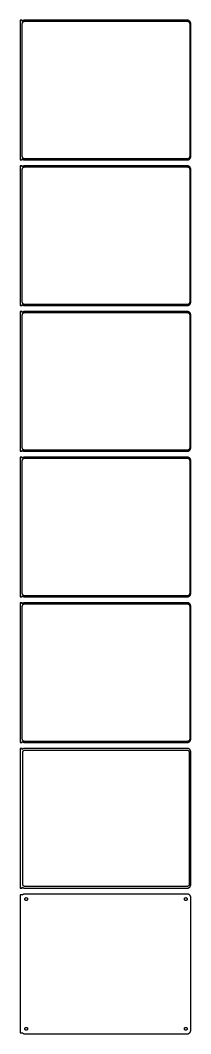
# Model space of a CAD drawing. Header units: metres. Extents: x -129 to 128, y 3180 to 6456.
# Drawn here: x -129 to 128, y 3180 to 4704 of the extents above; entities that cross this region are included whole.
import ezdxf

# ---------------------------------------------------------------- set-up
doc = ezdxf.new("R2010")
doc.units = ezdxf.units.M

msp = doc.modelspace()

# ---------------------------------------------------------------- linework, layer by layer
for p, q in [((-126, 4703.99), (-129, 4703.99)), ((-129, 4703.99), (-129, 4494.01)), ((-126, 4702.56), (-126, 4703.99)), ((-125.687, 4702.85), (-126, 4702.56)), ((-126, 4698.5), (-125.968, 4699)), ((-126, 4499.5), (-126, 4698.5)), ((-125.968, 4699), (-125.874, 4699.49)), ((-125.874, 4699.49), (-125.719, 4699.97)), ((-125.719, 4699.97), (-125.505, 4700.43)), ((-125.179, 4703.22), (-125.687, 4702.85)), ((-125.505, 4700.43), (-125.236, 4700.85)), ((-125.236, 4700.85), (-124.916, 4701.24)), ((-124.629, 4703.52), (-125.179, 4703.22)), ((-124.916, 4701.24), (-124.55, 4701.58)), ((-124.045, 4703.76), (-124.629, 4703.52)), ((-124.55, 4701.58), (-124.143, 4701.88)), ((-124.143, 4701.88), (-123.703, 4702.12)), ((-123.437, 4703.91), (-124.045, 4703.76)), ((-123.703, 4702.12), (-123.236, 4702.3)), ((-122.814, 4703.99), (-123.437, 4703.91)), ((-123.236, 4702.3), (-122.75, 4702.43)), ((122.814, 4703.99), (-122.814, 4703.99)), ((-122.75, 4702.43), (-122.251, 4702.49)), ((-122.251, 4702.49), (122.251, 4702.49)), ((122.251, 4702.49), (122.75, 4702.43)), ((122.75, 4702.43), (123.236, 4702.3)), ((123.437, 4703.91), (122.814, 4703.99)), ((123.236, 4702.3), (123.703, 4702.12)), ((124.045, 4703.76), (123.437, 4703.91)), ((123.703, 4702.12), (124.143, 4701.88)), ((124.629, 4703.52), (124.045, 4703.76)), ((124.143, 4701.88), (124.55, 4701.58)), ((124.55, 4701.58), (124.916, 4701.24)), ((125.179, 4703.22), (124.629, 4703.52)), ((124.916, 4701.24), (125.236, 4700.85)), ((125.687, 4702.85), (125.179, 4703.22)), ((125.236, 4700.85), (125.505, 4700.43)), ((125.505, 4700.43), (125.719, 4699.97)), ((126.145, 4702.42), (125.687, 4702.85)), ((125.719, 4699.97), (125.874, 4699.49)), ((125.874, 4699.49), (125.968, 4699)), ((125.968, 4699), (126, 4698.5)), ((126, 4698.5), (126, 4499.5)), ((126.545, 4701.94), (126.145, 4702.42)), ((126.882, 4701.41), (126.545, 4701.94)), ((127.149, 4700.84), (126.882, 4701.41)), ((127.343, 4700.24), (127.149, 4700.84)), ((127.461, 4699.63), (127.343, 4700.24)), ((127.5, 4699), (127.461, 4699.63)), ((127.5, 4499), (127.5, 4699)), ((-125.968, 4499), (-126, 4499.5)), ((-125.874, 4498.51), (-125.968, 4499)), ((-125.719, 4498.03), (-125.874, 4498.51)), ((-125.505, 4497.57), (-125.719, 4498.03)), ((-125.236, 4497.15), (-125.505, 4497.57)), ((-124.916, 4496.76), (-125.236, 4497.15)), ((-124.55, 4496.42), (-124.916, 4496.76)), ((-124.143, 4496.12), (-124.55, 4496.42)), ((-123.703, 4495.88), (-124.143, 4496.12)), ((-123.236, 4495.7), (-123.703, 4495.88)), ((123.703, 4495.88), (123.236, 4495.7)), ((124.143, 4496.12), (123.703, 4495.88)), ((124.55, 4496.42), (124.143, 4496.12)), ((124.916, 4496.76), (124.55, 4496.42)), ((125.236, 4497.15), (124.916, 4496.76)), ((125.505, 4497.57), (125.236, 4497.15)), ((125.719, 4498.03), (125.505, 4497.57)), ((125.874, 4498.51), (125.719, 4498.03)), ((125.968, 4499), (125.874, 4498.51)), ((126, 4499.5), (125.968, 4499)), ((126.145, 4495.58), (126.545, 4496.06)), ((126.545, 4496.06), (126.882, 4496.59)), ((126.882, 4496.59), (127.149, 4497.16)), ((127.149, 4497.16), (127.343, 4497.76)), ((127.343, 4497.76), (127.461, 4498.37)), ((127.461, 4498.37), (127.5, 4499)), ((-129, 4494.01), (-126, 4494.01)), ((-126, 4484.99), (-129, 4484.99)), ((-129, 4484.99), (-129, 4275.01)), ((-126, 4495.44), (-125.687, 4495.15)), ((-126, 4494.01), (-126, 4495.44)), ((-126, 4483.56), (-126, 4484.99)), ((-125.687, 4483.85), (-126, 4483.56)), ((-125.874, 4480.49), (-125.719, 4480.97)), ((-125.719, 4480.97), (-125.505, 4481.43)), ((-125.687, 4495.15), (-125.179, 4494.78)), ((-125.179, 4484.22), (-125.687, 4483.85)), ((-125.505, 4481.43), (-125.236, 4481.85)), ((-125.236, 4481.85), (-124.916, 4482.24)), ((-125.179, 4494.78), (-124.629, 4494.48)), ((-124.629, 4484.52), (-125.179, 4484.22)), ((-124.916, 4482.24), (-124.55, 4482.58)), ((-124.629, 4494.48), (-124.045, 4494.24)), ((-124.045, 4484.76), (-124.629, 4484.52)), ((-124.55, 4482.58), (-124.143, 4482.88)), ((-124.143, 4482.88), (-123.703, 4483.12)), ((-124.045, 4494.24), (-123.437, 4494.09)), ((-123.437, 4484.91), (-124.045, 4484.76)), ((-123.703, 4483.12), (-123.236, 4483.3)), ((-123.437, 4494.09), (-122.814, 4494.01)), ((-122.814, 4484.99), (-123.437, 4484.91)), ((-122.75, 4495.57), (-123.236, 4495.7)), ((-123.236, 4483.3), (-122.75, 4483.43)), ((-122.814, 4494.01), (122.814, 4494.01)), ((122.814, 4484.99), (-122.814, 4484.99)), ((-122.251, 4495.51), (-122.75, 4495.57)), ((-122.75, 4483.43), (-122.251, 4483.49)), ((122.251, 4495.51), (-122.251, 4495.51)), ((-122.251, 4483.49), (122.251, 4483.49)), ((122.75, 4495.57), (122.251, 4495.51)), ((122.251, 4483.49), (122.75, 4483.43)), ((123.236, 4495.7), (122.75, 4495.57)), ((122.75, 4483.43), (123.236, 4483.3)), ((122.814, 4494.01), (123.437, 4494.09)), ((123.437, 4484.91), (122.814, 4484.99)), ((123.236, 4483.3), (123.703, 4483.12)), ((123.437, 4494.09), (124.045, 4494.24)), ((124.045, 4484.76), (123.437, 4484.91)), ((123.703, 4483.12), (124.143, 4482.88)), ((124.045, 4494.24), (124.629, 4494.48)), ((124.629, 4484.52), (124.045, 4484.76)), ((124.143, 4482.88), (124.55, 4482.58)), ((124.55, 4482.58), (124.916, 4482.24)), ((124.629, 4494.48), (125.179, 4494.78)), ((125.179, 4484.22), (124.629, 4484.52)), ((124.916, 4482.24), (125.236, 4481.85)), ((125.179, 4494.78), (125.687, 4495.15)), ((125.687, 4483.85), (125.179, 4484.22)), ((125.236, 4481.85), (125.505, 4481.43)), ((125.505, 4481.43), (125.719, 4480.97)), ((125.687, 4495.15), (126.145, 4495.58)), ((126.145, 4483.42), (125.687, 4483.85)), ((125.719, 4480.97), (125.874, 4480.49)), ((126.545, 4482.94), (126.145, 4483.42)), ((126.882, 4482.41), (126.545, 4482.94)), ((127.149, 4481.84), (126.882, 4482.41)), ((127.343, 4481.24), (127.149, 4481.84)), ((127.461, 4480.63), (127.343, 4481.24)), ((127.5, 4480), (127.461, 4480.63)), ((-126, 4479.5), (-125.968, 4480)), ((-126, 4280.5), (-126, 4479.5)), ((-125.968, 4480), (-125.874, 4480.49)), ((125.874, 4480.49), (125.968, 4480)), ((125.968, 4480), (126, 4479.5)), ((126, 4479.5), (126, 4280.5)), ((127.5, 4280), (127.5, 4480)), ((-129, 4275.01), (-126, 4275.01)), ((-125.968, 4280), (-126, 4280.5)), ((-126, 4276.44), (-125.687, 4276.15)), ((-126, 4275.01), (-126, 4276.44)), ((-125.874, 4279.51), (-125.968, 4280)), ((-125.719, 4279.03), (-125.874, 4279.51)), ((-125.505, 4278.57), (-125.719, 4279.03)), ((-125.687, 4276.15), (-125.179, 4275.78)), ((-125.236, 4278.15), (-125.505, 4278.57)), ((-124.916, 4277.76), (-125.236, 4278.15)), ((-125.179, 4275.78), (-124.629, 4275.48)), ((-124.55, 4277.42), (-124.916, 4277.76)), ((-124.629, 4275.48), (-124.045, 4275.24)), ((-124.143, 4277.12), (-124.55, 4277.42)), ((-123.703, 4276.88), (-124.143, 4277.12)), ((-124.045, 4275.24), (-123.437, 4275.09)), ((-123.236, 4276.7), (-123.703, 4276.88)), ((-123.437, 4275.09), (-122.814, 4275.01)), ((-122.75, 4276.57), (-123.236, 4276.7)), ((-122.814, 4275.01), (122.814, 4275.01)), ((-122.251, 4276.51), (-122.75, 4276.57)), ((122.251, 4276.51), (-122.251, 4276.51)), ((122.75, 4276.57), (122.251, 4276.51)), ((123.236, 4276.7), (122.75, 4276.57)), ((122.814, 4275.01), (123.437, 4275.09)), ((123.703, 4276.88), (123.236, 4276.7)), ((123.437, 4275.09), (124.045, 4275.24)), ((124.143, 4277.12), (123.703, 4276.88)), ((124.045, 4275.24), (124.629, 4275.48)), ((124.55, 4277.42), (124.143, 4277.12)), ((124.916, 4277.76), (124.55, 4277.42)), ((124.629, 4275.48), (125.179, 4275.78)), ((125.236, 4278.15), (124.916, 4277.76)), ((125.179, 4275.78), (125.687, 4276.15)), ((125.505, 4278.57), (125.236, 4278.15)), ((125.719, 4279.03), (125.505, 4278.57)), ((125.687, 4276.15), (126.145, 4276.58)), ((125.874, 4279.51), (125.719, 4279.03)), ((125.968, 4280), (125.874, 4279.51)), ((126, 4280.5), (125.968, 4280)), ((126.145, 4276.58), (126.545, 4277.06)), ((126.545, 4277.06), (126.882, 4277.59)), ((126.882, 4277.59), (127.149, 4278.16)), ((127.149, 4278.16), (127.343, 4278.76)), ((127.343, 4278.76), (127.461, 4279.37)), ((127.461, 4279.37), (127.5, 4280)), ((-126, 4265.99), (-129, 4265.99)), ((-129, 4265.99), (-129, 4056.01)), ((-126, 4264.56), (-126, 4265.99)), ((-125.687, 4264.85), (-126, 4264.56)), ((-126, 4260.5), (-125.968, 4261)), ((-126, 4061.5), (-126, 4260.5)), ((-125.968, 4261), (-125.874, 4261.49)), ((-125.874, 4261.49), (-125.719, 4261.97)), ((-125.719, 4261.97), (-125.505, 4262.43)), ((-125.179, 4265.22), (-125.687, 4264.85)), ((-125.505, 4262.43), (-125.236, 4262.85)), ((-125.236, 4262.85), (-124.916, 4263.24)), ((-124.629, 4265.52), (-125.179, 4265.22)), ((-124.916, 4263.24), (-124.55, 4263.58)), ((-124.045, 4265.76), (-124.629, 4265.52)), ((-124.55, 4263.58), (-124.143, 4263.88)), ((-124.143, 4263.88), (-123.703, 4264.12)), ((-123.437, 4265.91), (-124.045, 4265.76)), ((-123.703, 4264.12), (-123.236, 4264.3)), ((-122.814, 4265.99), (-123.437, 4265.91)), ((-123.236, 4264.3), (-122.75, 4264.43)), ((122.814, 4265.99), (-122.814, 4265.99)), ((-122.75, 4264.43), (-122.251, 4264.49)), ((-122.251, 4264.49), (122.251, 4264.49)), ((122.251, 4264.49), (122.75, 4264.43)), ((122.75, 4264.43), (123.236, 4264.3)), ((123.437, 4265.91), (122.814, 4265.99)), ((123.236, 4264.3), (123.703, 4264.12)), ((124.045, 4265.76), (123.437, 4265.91)), ((123.703, 4264.12), (124.143, 4263.88)), ((124.629, 4265.52), (124.045, 4265.76)), ((124.143, 4263.88), (124.55, 4263.58)), ((124.55, 4263.58), (124.916, 4263.24)), ((125.179, 4265.22), (124.629, 4265.52)), ((124.916, 4263.24), (125.236, 4262.85)), ((125.687, 4264.85), (125.179, 4265.22)), ((125.236, 4262.85), (125.505, 4262.43)), ((125.505, 4262.43), (125.719, 4261.97)), ((126.145, 4264.42), (125.687, 4264.85)), ((125.719, 4261.97), (125.874, 4261.49)), ((125.874, 4261.49), (125.968, 4261)), ((125.968, 4261), (126, 4260.5)), ((126, 4260.5), (126, 4061.5)), ((126.545, 4263.94), (126.145, 4264.42)), ((126.882, 4263.41), (126.545, 4263.94)), ((127.149, 4262.84), (126.882, 4263.41)), ((127.343, 4262.24), (127.149, 4262.84)), ((127.461, 4261.63), (127.343, 4262.24)), ((127.5, 4261), (127.461, 4261.63)), ((127.5, 4061), (127.5, 4261)), ((-129, 4056.01), (-126, 4056.01)), ((-125.968, 4061), (-126, 4061.5)), ((-126, 4057.44), (-125.687, 4057.15)), ((-126, 4056.01), (-126, 4057.44)), ((-125.874, 4060.51), (-125.968, 4061)), ((-125.719, 4060.03), (-125.874, 4060.51)), ((-125.505, 4059.57), (-125.719, 4060.03)), ((-125.687, 4057.15), (-125.179, 4056.78)), ((-125.236, 4059.15), (-125.505, 4059.57)), ((-124.916, 4058.76), (-125.236, 4059.15)), ((-125.179, 4056.78), (-124.629, 4056.48)), ((-124.55, 4058.42), (-124.916, 4058.76)), ((-124.629, 4056.48), (-124.045, 4056.24)), ((-124.143, 4058.12), (-124.55, 4058.42)), ((-123.703, 4057.88), (-124.143, 4058.12)), ((-124.045, 4056.24), (-123.437, 4056.09)), ((-123.236, 4057.7), (-123.703, 4057.88)), ((-123.437, 4056.09), (-122.814, 4056.01)), ((-122.75, 4057.57), (-123.236, 4057.7)), ((-122.814, 4056.01), (122.814, 4056.01)), ((-122.251, 4057.51), (-122.75, 4057.57)), ((122.251, 4057.51), (-122.251, 4057.51)), ((122.75, 4057.57), (122.251, 4057.51)), ((123.236, 4057.7), (122.75, 4057.57)), ((122.814, 4056.01), (123.437, 4056.09)), ((123.703, 4057.88), (123.236, 4057.7)), ((123.437, 4056.09), (124.045, 4056.24)), ((124.143, 4058.12), (123.703, 4057.88)), ((124.045, 4056.24), (124.629, 4056.48)), ((124.55, 4058.42), (124.143, 4058.12)), ((124.916, 4058.76), (124.55, 4058.42)), ((124.629, 4056.48), (125.179, 4056.78)), ((125.236, 4059.15), (124.916, 4058.76)), ((125.179, 4056.78), (125.687, 4057.15)), ((125.505, 4059.57), (125.236, 4059.15)), ((125.719, 4060.03), (125.505, 4059.57)), ((125.687, 4057.15), (126.145, 4057.58)), ((125.874, 4060.51), (125.719, 4060.03)), ((125.968, 4061), (125.874, 4060.51)), ((126, 4061.5), (125.968, 4061)), ((126.145, 4057.58), (126.545, 4058.06)), ((126.545, 4058.06), (126.882, 4058.59)), ((126.882, 4058.59), (127.149, 4059.16)), ((127.149, 4059.16), (127.343, 4059.76)), ((127.343, 4059.76), (127.461, 4060.37)), ((127.461, 4060.37), (127.5, 4061)), ((-126, 4046.99), (-129, 4046.99)), ((-129, 4046.99), (-129, 3837.01)), ((-126, 4045.56), (-126, 4046.99)), ((-125.687, 4045.85), (-126, 4045.56)), ((-126, 4041.5), (-125.968, 4042)), ((-126, 3842.5), (-126, 4041.5)), ((-125.968, 4042), (-125.874, 4042.49)), ((-125.874, 4042.49), (-125.719, 4042.97)), ((-125.719, 4042.97), (-125.505, 4043.43)), ((-125.179, 4046.22), (-125.687, 4045.85)), ((-125.505, 4043.43), (-125.236, 4043.85)), ((-125.236, 4043.85), (-124.916, 4044.24)), ((-124.629, 4046.52), (-125.179, 4046.22)), ((-124.916, 4044.24), (-124.55, 4044.58)), ((-124.045, 4046.76), (-124.629, 4046.52)), ((-124.55, 4044.58), (-124.143, 4044.88)), ((-124.143, 4044.88), (-123.703, 4045.12)), ((-123.437, 4046.91), (-124.045, 4046.76)), ((-123.703, 4045.12), (-123.236, 4045.3)), ((-122.814, 4046.99), (-123.437, 4046.91)), ((-123.236, 4045.3), (-122.75, 4045.43)), ((122.814, 4046.99), (-122.814, 4046.99)), ((-122.75, 4045.43), (-122.251, 4045.49)), ((-122.251, 4045.49), (122.251, 4045.49)), ((122.251, 4045.49), (122.75, 4045.43)), ((122.75, 4045.43), (123.236, 4045.3)), ((123.437, 4046.91), (122.814, 4046.99)), ((123.236, 4045.3), (123.703, 4045.12)), ((124.045, 4046.76), (123.437, 4046.91)), ((123.703, 4045.12), (124.143, 4044.88)), ((124.629, 4046.52), (124.045, 4046.76)), ((124.143, 4044.88), (124.55, 4044.58)), ((124.55, 4044.58), (124.916, 4044.24)), ((125.179, 4046.22), (124.629, 4046.52)), ((124.916, 4044.24), (125.236, 4043.85)), ((125.687, 4045.85), (125.179, 4046.22)), ((125.236, 4043.85), (125.505, 4043.43)), ((125.505, 4043.43), (125.719, 4042.97)), ((126.145, 4045.42), (125.687, 4045.85)), ((125.719, 4042.97), (125.874, 4042.49)), ((125.874, 4042.49), (125.968, 4042)), ((125.968, 4042), (126, 4041.5)), ((126, 4041.5), (126, 3842.5)), ((126.545, 4044.94), (126.145, 4045.42)), ((126.882, 4044.41), (126.545, 4044.94)), ((127.149, 4043.84), (126.882, 4044.41)), ((127.343, 4043.24), (127.149, 4043.84)), ((127.461, 4042.63), (127.343, 4043.24)), ((127.5, 4042), (127.461, 4042.63)), ((127.5, 3842), (127.5, 4042)), ((-125.968, 3842), (-126, 3842.5)), ((-125.874, 3841.51), (-125.968, 3842)), ((-125.719, 3841.03), (-125.874, 3841.51)), ((-125.505, 3840.57), (-125.719, 3841.03)), ((-125.236, 3840.15), (-125.505, 3840.57)), ((125.505, 3840.57), (125.236, 3840.15)), ((125.719, 3841.03), (125.505, 3840.57)), ((125.874, 3841.51), (125.719, 3841.03)), ((125.968, 3842), (125.874, 3841.51)), ((126, 3842.5), (125.968, 3842)), ((127.149, 3840.16), (127.343, 3840.76)), ((127.343, 3840.76), (127.461, 3841.37)), ((127.461, 3841.37), (127.5, 3842)), ((-129, 3837.01), (-126, 3837.01)), ((-126, 3827.99), (-129, 3827.99)), ((-129, 3827.99), (-129, 3618.01)), ((-126, 3838.44), (-125.687, 3838.15)), ((-126, 3837.01), (-126, 3838.44)), ((-126, 3826.56), (-126, 3827.99)), ((-125.687, 3826.85), (-126, 3826.56)), ((-125.687, 3838.15), (-125.179, 3837.78)), ((-125.179, 3827.22), (-125.687, 3826.85)), ((-124.916, 3839.76), (-125.236, 3840.15)), ((-125.236, 3824.85), (-124.916, 3825.24)), ((-125.179, 3837.78), (-124.629, 3837.48)), ((-124.629, 3827.52), (-125.179, 3827.22)), ((-124.55, 3839.42), (-124.916, 3839.76)), ((-124.916, 3825.24), (-124.55, 3825.58)), ((-124.629, 3837.48), (-124.045, 3837.24)), ((-124.045, 3827.76), (-124.629, 3827.52)), ((-124.143, 3839.12), (-124.55, 3839.42)), ((-124.55, 3825.58), (-124.143, 3825.88)), ((-123.703, 3838.88), (-124.143, 3839.12)), ((-124.143, 3825.88), (-123.703, 3826.12)), ((-124.045, 3837.24), (-123.437, 3837.09)), ((-123.437, 3827.91), (-124.045, 3827.76)), ((-123.236, 3838.7), (-123.703, 3838.88)), ((-123.703, 3826.12), (-123.236, 3826.3)), ((-123.437, 3837.09), (-122.814, 3837.01)), ((-122.814, 3827.99), (-123.437, 3827.91)), ((-122.75, 3838.57), (-123.236, 3838.7)), ((-123.236, 3826.3), (-122.75, 3826.43)), ((-122.814, 3837.01), (122.814, 3837.01)), ((122.814, 3827.99), (-122.814, 3827.99)), ((-122.251, 3838.51), (-122.75, 3838.57)), ((-122.75, 3826.43), (-122.251, 3826.49)), ((122.251, 3838.51), (-122.251, 3838.51)), ((-122.251, 3826.49), (122.251, 3826.49)), ((122.75, 3838.57), (122.251, 3838.51)), ((122.251, 3826.49), (122.75, 3826.43)), ((123.236, 3838.7), (122.75, 3838.57)), ((122.75, 3826.43), (123.236, 3826.3)), ((122.814, 3837.01), (123.437, 3837.09)), ((123.437, 3827.91), (122.814, 3827.99)), ((123.703, 3838.88), (123.236, 3838.7)), ((123.236, 3826.3), (123.703, 3826.12)), ((123.437, 3837.09), (124.045, 3837.24)), ((124.045, 3827.76), (123.437, 3827.91)), ((124.143, 3839.12), (123.703, 3838.88)), ((123.703, 3826.12), (124.143, 3825.88)), ((124.045, 3837.24), (124.629, 3837.48)), ((124.629, 3827.52), (124.045, 3827.76)), ((124.55, 3839.42), (124.143, 3839.12)), ((124.143, 3825.88), (124.55, 3825.58)), ((124.916, 3839.76), (124.55, 3839.42)), ((124.55, 3825.58), (124.916, 3825.24)), ((124.629, 3837.48), (125.179, 3837.78)), ((125.179, 3827.22), (124.629, 3827.52)), ((125.236, 3840.15), (124.916, 3839.76)), ((124.916, 3825.24), (125.236, 3824.85)), ((125.179, 3837.78), (125.687, 3838.15)), ((125.687, 3826.85), (125.179, 3827.22)), ((125.687, 3838.15), (126.145, 3838.58)), ((126.145, 3826.42), (125.687, 3826.85)), ((126.145, 3838.58), (126.545, 3839.06)), ((126.545, 3825.94), (126.145, 3826.42)), ((126.545, 3839.06), (126.882, 3839.59)), ((126.882, 3825.41), (126.545, 3825.94)), ((126.882, 3839.59), (127.149, 3840.16)), ((127.149, 3824.84), (126.882, 3825.41)), ((-126, 3822.5), (-125.968, 3823)), ((-126, 3623.5), (-126, 3822.5)), ((-125.968, 3823), (-125.874, 3823.49)), ((-125.874, 3823.49), (-125.719, 3823.97)), ((-125.719, 3823.97), (-125.505, 3824.43)), ((-125.505, 3824.43), (-125.236, 3824.85)), ((125.236, 3824.85), (125.505, 3824.43)), ((125.505, 3824.43), (125.719, 3823.97)), ((125.719, 3823.97), (125.874, 3823.49)), ((125.874, 3823.49), (125.968, 3823)), ((125.968, 3823), (126, 3822.5)), ((126, 3822.5), (126, 3623.5)), ((127.343, 3824.24), (127.149, 3824.84)), ((127.461, 3823.63), (127.343, 3824.24)), ((127.5, 3823), (127.461, 3823.63)), ((127.5, 3623), (127.5, 3823)), ((-129, 3618.01), (-126, 3618.01)), ((-125.968, 3623), (-126, 3623.5)), ((-126, 3619.44), (-125.687, 3619.15)), ((-126, 3618.01), (-126, 3619.44)), ((-125.874, 3622.51), (-125.968, 3623)), ((-125.719, 3622.03), (-125.874, 3622.51)), ((-125.505, 3621.57), (-125.719, 3622.03)), ((-125.687, 3619.15), (-125.179, 3618.78)), ((-125.236, 3621.15), (-125.505, 3621.57)), ((-124.916, 3620.76), (-125.236, 3621.15)), ((-125.179, 3618.78), (-124.629, 3618.48)), ((-124.55, 3620.42), (-124.916, 3620.76)), ((-124.629, 3618.48), (-124.045, 3618.24)), ((-124.143, 3620.12), (-124.55, 3620.42)), ((-123.703, 3619.88), (-124.143, 3620.12)), ((-124.045, 3618.24), (-123.437, 3618.09)), ((-123.236, 3619.7), (-123.703, 3619.88)), ((-123.437, 3618.09), (-122.814, 3618.01)), ((-122.75, 3619.57), (-123.236, 3619.7)), ((-122.814, 3618.01), (122.814, 3618.01)), ((-122.251, 3619.51), (-122.75, 3619.57)), ((122.251, 3619.51), (-122.251, 3619.51)), ((122.75, 3619.57), (122.251, 3619.51)), ((123.236, 3619.7), (122.75, 3619.57)), ((122.814, 3618.01), (123.437, 3618.09)), ((123.703, 3619.88), (123.236, 3619.7)), ((123.437, 3618.09), (124.045, 3618.24)), ((124.143, 3620.12), (123.703, 3619.88)), ((124.045, 3618.24), (124.629, 3618.48)), ((124.55, 3620.42), (124.143, 3620.12)), ((124.916, 3620.76), (124.55, 3620.42)), ((124.629, 3618.48), (125.179, 3618.78)), ((125.236, 3621.15), (124.916, 3620.76)), ((125.179, 3618.78), (125.687, 3619.15)), ((125.505, 3621.57), (125.236, 3621.15)), ((125.719, 3622.03), (125.505, 3621.57)), ((125.687, 3619.15), (126.145, 3619.58)), ((125.874, 3622.51), (125.719, 3622.03)), ((125.968, 3623), (125.874, 3622.51)), ((126, 3623.5), (125.968, 3623)), ((126.145, 3619.58), (126.545, 3620.06)), ((126.545, 3620.06), (126.882, 3620.59)), ((126.882, 3620.59), (127.149, 3621.16)), ((127.149, 3621.16), (127.343, 3621.76)), ((127.343, 3621.76), (127.461, 3622.37)), ((127.461, 3622.37), (127.5, 3623)), ((-126, 3608.98), (-129, 3608.98)), ((-129, 3608.98), (-129, 3399.02)), ((-126, 3607.56), (-126, 3608.98)), ((-125.687, 3607.85), (-126, 3607.56)), ((-125.179, 3608.22), (-125.687, 3607.85)), ((-124.629, 3608.52), (-125.179, 3608.22)), ((-125.113, 3603.5), (-125.088, 3603.89)), ((-125.113, 3404.5), (-125.113, 3603.5)), ((-125.088, 3603.89), (-125.015, 3604.27)), ((-125.015, 3604.27), (-124.894, 3604.65)), ((-124.894, 3604.65), (-124.728, 3605)), ((-124.728, 3605), (-124.518, 3605.33)), ((-124.045, 3608.76), (-124.629, 3608.52)), ((-124.518, 3605.33), (-124.269, 3605.63)), ((-124.269, 3605.63), (-123.984, 3605.9)), ((-123.437, 3608.91), (-124.045, 3608.76)), ((-123.984, 3605.9), (-123.668, 3606.13)), ((-123.668, 3606.13), (-123.325, 3606.32)), ((-122.814, 3608.99), (-123.437, 3608.91)), ((-123.325, 3606.32), (-122.962, 3606.46)), ((-122.962, 3606.46), (-122.583, 3606.56)), ((122.814, 3608.99), (-122.814, 3608.99)), ((-122.583, 3606.56), (-122.195, 3606.61)), ((-122.195, 3606.61), (122.195, 3606.61)), ((122.195, 3606.61), (122.583, 3606.56)), ((122.583, 3606.56), (122.962, 3606.46)), ((123.437, 3608.91), (122.814, 3608.99)), ((122.962, 3606.46), (123.325, 3606.32)), ((123.325, 3606.32), (123.668, 3606.13)), ((124.045, 3608.76), (123.437, 3608.91)), ((123.668, 3606.13), (123.984, 3605.9)), ((123.984, 3605.9), (124.269, 3605.63)), ((124.629, 3608.52), (124.045, 3608.76)), ((124.269, 3605.63), (124.518, 3605.33)), ((124.518, 3605.33), (124.728, 3605)), ((125.179, 3608.22), (124.629, 3608.52)), ((124.728, 3605), (124.894, 3604.65)), ((124.894, 3604.65), (125.015, 3604.27)), ((125.015, 3604.27), (125.088, 3603.89)), ((125.088, 3603.89), (125.113, 3603.5)), ((125.113, 3603.5), (125.113, 3404.5)), ((125.687, 3607.85), (125.179, 3608.22)), ((126.145, 3607.42), (125.687, 3607.85)), ((126.545, 3606.94), (126.145, 3607.42)), ((126.882, 3606.41), (126.545, 3606.94)), ((127.149, 3605.84), (126.882, 3606.41)), ((127.343, 3605.24), (127.149, 3605.84)), ((127.461, 3604.63), (127.343, 3605.24)), ((127.5, 3604), (127.461, 3604.63)), ((127.5, 3404), (127.5, 3604)), ((-129, 3399.02), (-126, 3399.02)), ((-126, 3399.02), (-126, 3400.44)), ((-126, 3400.44), (-125.687, 3400.15)), ((-125.687, 3400.15), (-125.179, 3399.78)), ((-125.179, 3399.78), (-124.629, 3399.48)), ((-125.088, 3404.11), (-125.113, 3404.5)), ((-125.015, 3403.73), (-125.088, 3404.11)), ((-124.894, 3403.35), (-125.015, 3403.73)), ((-124.728, 3403), (-124.894, 3403.35)), ((-124.518, 3402.67), (-124.728, 3403)), ((-124.629, 3399.48), (-124.045, 3399.24)), ((-124.269, 3402.37), (-124.518, 3402.67)), ((-123.984, 3402.1), (-124.269, 3402.37)), ((-124.045, 3399.24), (-123.437, 3399.09)), ((-123.668, 3401.87), (-123.984, 3402.1)), ((-123.325, 3401.68), (-123.668, 3401.87)), ((-123.437, 3399.09), (-122.814, 3399.01)), ((-122.962, 3401.54), (-123.325, 3401.68)), ((-122.583, 3401.44), (-122.962, 3401.54)), ((-122.814, 3399.01), (122.814, 3399.01)), ((-122.195, 3401.39), (-122.583, 3401.44)), ((122.195, 3401.39), (-122.195, 3401.39)), ((122.583, 3401.44), (122.195, 3401.39)), ((122.962, 3401.54), (122.583, 3401.44)), ((122.814, 3399.01), (123.437, 3399.09)), ((123.325, 3401.68), (122.962, 3401.54)), ((123.668, 3401.87), (123.325, 3401.68)), ((123.437, 3399.09), (124.045, 3399.24)), ((123.984, 3402.1), (123.668, 3401.87)), ((124.269, 3402.37), (123.984, 3402.1)), ((124.045, 3399.24), (124.629, 3399.48)), ((124.518, 3402.67), (124.269, 3402.37)), ((124.728, 3403), (124.518, 3402.67)), ((124.629, 3399.48), (125.179, 3399.78)), ((124.894, 3403.35), (124.728, 3403)), ((125.015, 3403.73), (124.894, 3403.35)), ((125.088, 3404.11), (125.015, 3403.73)), ((125.113, 3404.5), (125.088, 3404.11)), ((125.179, 3399.78), (125.687, 3400.15)), ((125.687, 3400.15), (126.145, 3400.58)), ((126.145, 3400.58), (126.545, 3401.06)), ((126.545, 3401.06), (126.882, 3401.59)), ((126.882, 3401.59), (127.149, 3402.16)), ((127.149, 3402.16), (127.343, 3402.76)), ((127.343, 3402.76), (127.461, 3403.37)), ((127.461, 3403.37), (127.5, 3404)), ((-126, 3388.65), (-129, 3388.65)), ((-129, 3388.65), (-129, 3181.35)), ((-125.687, 3388.85), (-126, 3388.56)), ((-126, 3388.56), (-126, 3388.65)), ((-125.179, 3389.22), (-125.687, 3388.85)), ((-124.629, 3389.52), (-125.179, 3389.22)), ((-124.045, 3389.76), (-124.629, 3389.52)), ((-123.437, 3389.91), (-124.045, 3389.76)), ((-122.814, 3389.99), (-123.437, 3389.91)), ((122.814, 3389.99), (-122.814, 3389.99)), ((-122.068, 3383.03), (-121.985, 3383.29)), ((-121.985, 3383.29), (-121.871, 3383.53)), ((-121.871, 3383.53), (-121.727, 3383.76)), ((-121.727, 3383.76), (-121.557, 3383.96)), ((-121.557, 3383.96), (-121.361, 3384.15)), ((-121.361, 3384.15), (-121.144, 3384.3)), ((-121.144, 3384.3), (-120.909, 3384.43)), ((-120.909, 3384.43), (-120.66, 3384.53)), ((-120.66, 3384.53), (-120.4, 3384.6)), ((-120.4, 3384.6), (-120.134, 3384.63)), ((-120.134, 3384.63), (-119.866, 3384.63)), ((-119.866, 3384.63), (-119.6, 3384.6)), ((-119.6, 3384.6), (-119.34, 3384.53)), ((-119.34, 3384.53), (-119.091, 3384.43)), ((-119.091, 3384.43), (-118.856, 3384.3)), ((-118.856, 3384.3), (-118.639, 3384.15)), ((-118.639, 3384.15), (-118.443, 3383.96)), ((-118.443, 3383.96), (-118.273, 3383.76)), ((-118.273, 3383.76), (-118.129, 3383.53)), ((-118.129, 3383.53), (-118.015, 3383.29)), ((-118.015, 3383.29), (-117.932, 3383.03)), ((117.932, 3383.03), (118.015, 3383.29)), ((118.015, 3383.29), (118.129, 3383.53)), ((118.129, 3383.53), (118.273, 3383.76)), ((118.273, 3383.76), (118.443, 3383.96)), ((118.443, 3383.96), (118.639, 3384.15)), ((118.639, 3384.15), (118.856, 3384.3)), ((118.856, 3384.3), (119.091, 3384.43)), ((119.091, 3384.43), (119.34, 3384.53)), ((119.34, 3384.53), (119.6, 3384.6)), ((119.6, 3384.6), (119.866, 3384.63)), ((119.866, 3384.63), (120.134, 3384.63)), ((120.134, 3384.63), (120.4, 3384.6)), ((120.4, 3384.6), (120.66, 3384.53)), ((120.66, 3384.53), (120.909, 3384.43)), ((120.909, 3384.43), (121.144, 3384.3)), ((121.144, 3384.3), (121.361, 3384.15)), ((121.361, 3384.15), (121.557, 3383.96)), ((121.557, 3383.96), (121.727, 3383.76)), ((121.727, 3383.76), (121.871, 3383.53)), ((121.871, 3383.53), (121.985, 3383.29)), ((121.985, 3383.29), (122.068, 3383.03)), ((123.437, 3389.91), (122.814, 3389.99)), ((124.045, 3389.76), (123.437, 3389.91)), ((124.629, 3389.52), (124.045, 3389.76)), ((125.179, 3389.22), (124.629, 3389.52)), ((125.687, 3388.85), (125.179, 3389.22)), ((126.145, 3388.42), (125.687, 3388.85)), ((126.545, 3387.94), (126.145, 3388.42)), ((126.882, 3387.41), (126.545, 3387.94)), ((127.149, 3386.84), (126.882, 3387.41)), ((127.343, 3386.24), (127.149, 3386.84)), ((127.461, 3385.63), (127.343, 3386.24)), ((127.5, 3385), (127.461, 3385.63)), ((127.5, 3185), (127.5, 3385)), ((-122.135, 3382.5), (-122.118, 3382.77)), ((-122.118, 3382.23), (-122.135, 3382.5)), ((-122.118, 3382.77), (-122.068, 3383.03)), ((-122.068, 3381.97), (-122.118, 3382.23)), ((-121.985, 3381.71), (-122.068, 3381.97)), ((-121.871, 3381.47), (-121.985, 3381.71)), ((-121.727, 3381.24), (-121.871, 3381.47)), ((-121.557, 3381.04), (-121.727, 3381.24)), ((-121.361, 3380.85), (-121.557, 3381.04)), ((-121.144, 3380.7), (-121.361, 3380.85)), ((-120.909, 3380.57), (-121.144, 3380.7)), ((-120.66, 3380.47), (-120.909, 3380.57)), ((-120.4, 3380.4), (-120.66, 3380.47)), ((-120.134, 3380.37), (-120.4, 3380.4)), ((-119.866, 3380.37), (-120.134, 3380.37)), ((-119.6, 3380.4), (-119.866, 3380.37)), ((-119.34, 3380.47), (-119.6, 3380.4)), ((-119.091, 3380.57), (-119.34, 3380.47)), ((-118.856, 3380.7), (-119.091, 3380.57)), ((-118.639, 3380.85), (-118.856, 3380.7)), ((-118.443, 3381.04), (-118.639, 3380.85)), ((-118.273, 3381.24), (-118.443, 3381.04)), ((-118.129, 3381.47), (-118.273, 3381.24)), ((-118.015, 3381.71), (-118.129, 3381.47)), ((-117.932, 3381.97), (-118.015, 3381.71)), ((-117.932, 3383.03), (-117.882, 3382.77)), ((-117.882, 3382.23), (-117.932, 3381.97)), ((-117.882, 3382.77), (-117.865, 3382.5)), ((-117.865, 3382.5), (-117.882, 3382.23)), ((117.865, 3382.5), (117.882, 3382.77)), ((117.882, 3382.23), (117.865, 3382.5)), ((117.882, 3382.77), (117.932, 3383.03)), ((117.932, 3381.97), (117.882, 3382.23)), ((118.015, 3381.71), (117.932, 3381.97)), ((118.129, 3381.47), (118.015, 3381.71)), ((118.273, 3381.24), (118.129, 3381.47)), ((118.443, 3381.04), (118.273, 3381.24)), ((118.639, 3380.85), (118.443, 3381.04)), ((118.856, 3380.7), (118.639, 3380.85)), ((119.091, 3380.57), (118.856, 3380.7)), ((119.34, 3380.47), (119.091, 3380.57)), ((119.6, 3380.4), (119.34, 3380.47)), ((119.866, 3380.37), (119.6, 3380.4)), ((120.134, 3380.37), (119.866, 3380.37)), ((120.4, 3380.4), (120.134, 3380.37)), ((120.66, 3380.47), (120.4, 3380.4)), ((120.909, 3380.57), (120.66, 3380.47)), ((121.144, 3380.7), (120.909, 3380.57)), ((121.361, 3380.85), (121.144, 3380.7)), ((121.557, 3381.04), (121.361, 3380.85)), ((121.727, 3381.24), (121.557, 3381.04)), ((121.871, 3381.47), (121.727, 3381.24)), ((121.985, 3381.71), (121.871, 3381.47)), ((122.068, 3381.97), (121.985, 3381.71)), ((122.068, 3383.03), (122.118, 3382.77)), ((122.118, 3382.23), (122.068, 3381.97)), ((122.118, 3382.77), (122.135, 3382.5)), ((122.135, 3382.5), (122.118, 3382.23)), ((-122.135, 3187.5), (-122.118, 3187.77)), ((-122.118, 3187.23), (-122.135, 3187.5)), ((-122.118, 3187.77), (-122.068, 3188.03)), ((-122.068, 3186.97), (-122.118, 3187.23)), ((-122.068, 3188.03), (-121.985, 3188.29)), ((-121.985, 3186.71), (-122.068, 3186.97)), ((-121.985, 3188.29), (-121.871, 3188.53)), ((-121.871, 3186.47), (-121.985, 3186.71)), ((-121.871, 3188.53), (-121.727, 3188.76)), ((-121.727, 3186.24), (-121.871, 3186.47)), ((-121.727, 3188.76), (-121.557, 3188.96)), ((-121.557, 3186.04), (-121.727, 3186.24)), ((-121.557, 3188.96), (-121.361, 3189.15)), ((-121.361, 3185.85), (-121.557, 3186.04)), ((-121.361, 3189.15), (-121.144, 3189.3)), ((-121.144, 3185.7), (-121.361, 3185.85)), ((-121.144, 3189.3), (-120.909, 3189.43)), ((-120.909, 3185.57), (-121.144, 3185.7)), ((-120.909, 3189.43), (-120.66, 3189.53)), ((-120.66, 3185.47), (-120.909, 3185.57)), ((-120.66, 3189.53), (-120.4, 3189.6)), ((-120.4, 3185.4), (-120.66, 3185.47)), ((-120.4, 3189.6), (-120.134, 3189.63)), ((-120.134, 3185.37), (-120.4, 3185.4)), ((-120.134, 3189.63), (-119.866, 3189.63)), ((-119.866, 3185.37), (-120.134, 3185.37)), ((-119.866, 3189.63), (-119.6, 3189.6)), ((-119.6, 3185.4), (-119.866, 3185.37)), ((-119.6, 3189.6), (-119.34, 3189.53)), ((-119.34, 3185.47), (-119.6, 3185.4)), ((-119.34, 3189.53), (-119.091, 3189.43)), ((-119.091, 3185.57), (-119.34, 3185.47)), ((-119.091, 3189.43), (-118.856, 3189.3)), ((-118.856, 3185.7), (-119.091, 3185.57)), ((-118.856, 3189.3), (-118.639, 3189.15)), ((-118.639, 3185.85), (-118.856, 3185.7)), ((-118.639, 3189.15), (-118.443, 3188.96)), ((-118.443, 3186.04), (-118.639, 3185.85)), ((-118.443, 3188.96), (-118.273, 3188.76)), ((-118.273, 3186.24), (-118.443, 3186.04)), ((-118.273, 3188.76), (-118.129, 3188.53)), ((-118.129, 3186.47), (-118.273, 3186.24)), ((-118.129, 3188.53), (-118.015, 3188.29)), ((-118.015, 3186.71), (-118.129, 3186.47)), ((-118.015, 3188.29), (-117.932, 3188.03)), ((-117.932, 3186.97), (-118.015, 3186.71)), ((-117.932, 3188.03), (-117.882, 3187.77)), ((-117.882, 3187.23), (-117.932, 3186.97)), ((-117.882, 3187.77), (-117.865, 3187.5)), ((-117.865, 3187.5), (-117.882, 3187.23)), ((117.865, 3187.5), (117.882, 3187.77)), ((117.882, 3187.23), (117.865, 3187.5)), ((117.882, 3187.77), (117.932, 3188.03)), ((117.932, 3186.97), (117.882, 3187.23)), ((117.932, 3188.03), (118.015, 3188.29)), ((118.015, 3186.71), (117.932, 3186.97)), ((118.015, 3188.29), (118.129, 3188.53)), ((118.129, 3186.47), (118.015, 3186.71)), ((118.129, 3188.53), (118.273, 3188.76)), ((118.273, 3186.24), (118.129, 3186.47)), ((118.273, 3188.76), (118.443, 3188.96)), ((118.443, 3186.04), (118.273, 3186.24)), ((118.443, 3188.96), (118.639, 3189.15)), ((118.639, 3185.85), (118.443, 3186.04)), ((118.639, 3189.15), (118.856, 3189.3)), ((118.856, 3185.7), (118.639, 3185.85)), ((118.856, 3189.3), (119.091, 3189.43)), ((119.091, 3185.57), (118.856, 3185.7)), ((119.091, 3189.43), (119.34, 3189.53)), ((119.34, 3185.47), (119.091, 3185.57)), ((119.34, 3189.53), (119.6, 3189.6)), ((119.6, 3185.4), (119.34, 3185.47)), ((119.6, 3189.6), (119.866, 3189.63)), ((119.866, 3185.37), (119.6, 3185.4)), ((119.866, 3189.63), (120.134, 3189.63)), ((120.134, 3185.37), (119.866, 3185.37)), ((120.134, 3189.63), (120.4, 3189.6)), ((120.4, 3185.4), (120.134, 3185.37)), ((120.4, 3189.6), (120.66, 3189.53)), ((120.66, 3185.47), (120.4, 3185.4)), ((120.66, 3189.53), (120.909, 3189.43)), ((120.909, 3185.57), (120.66, 3185.47)), ((120.909, 3189.43), (121.144, 3189.3)), ((121.144, 3185.7), (120.909, 3185.57)), ((121.144, 3189.3), (121.361, 3189.15)), ((121.361, 3185.85), (121.144, 3185.7)), ((121.361, 3189.15), (121.557, 3188.96)), ((121.557, 3186.04), (121.361, 3185.85)), ((121.557, 3188.96), (121.727, 3188.76)), ((121.727, 3186.24), (121.557, 3186.04)), ((121.727, 3188.76), (121.871, 3188.53)), ((121.871, 3186.47), (121.727, 3186.24)), ((121.871, 3188.53), (121.985, 3188.29)), ((121.985, 3186.71), (121.871, 3186.47)), ((121.985, 3188.29), (122.068, 3188.03)), ((122.068, 3186.97), (121.985, 3186.71)), ((122.068, 3188.03), (122.118, 3187.77)), ((122.118, 3187.23), (122.068, 3186.97)), ((122.118, 3187.77), (122.135, 3187.5)), ((122.135, 3187.5), (122.118, 3187.23)), ((-129, 3181.35), (-126, 3181.35)), ((-126, 3181.35), (-126, 3181.44)), ((-126, 3181.44), (-125.687, 3181.15)), ((-125.687, 3181.15), (-125.179, 3180.78)), ((-125.179, 3180.78), (-124.629, 3180.48)), ((-124.629, 3180.48), (-124.045, 3180.24)), ((-124.045, 3180.24), (-123.437, 3180.09)), ((-123.437, 3180.09), (-122.814, 3180.01)), ((-122.814, 3180.01), (122.814, 3180.01)), ((122.814, 3180.01), (123.437, 3180.09)), ((123.437, 3180.09), (124.045, 3180.24)), ((124.045, 3180.24), (124.629, 3180.48)), ((124.629, 3180.48), (125.179, 3180.78)), ((125.179, 3180.78), (125.687, 3181.15)), ((125.687, 3181.15), (126.145, 3181.58)), ((126.145, 3181.58), (126.545, 3182.06)), ((126.545, 3182.06), (126.882, 3182.59)), ((126.882, 3182.59), (127.149, 3183.16)), ((127.149, 3183.16), (127.343, 3183.76)), ((127.343, 3183.76), (127.461, 3184.37)), ((127.461, 3184.37), (127.5, 3185))]:
    msp.add_line(p, q)

doc.saveas('drawing.dxf')
